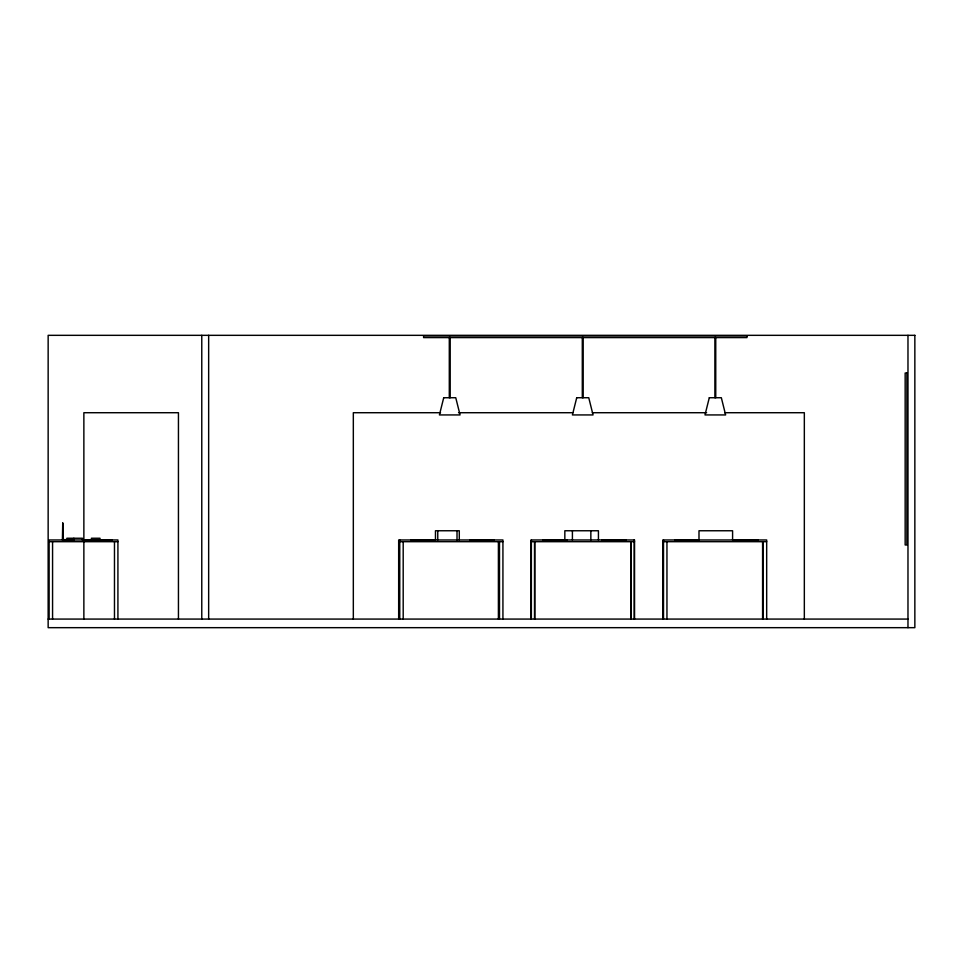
<?xml version="1.0" encoding="UTF-8"?>
<svg xmlns="http://www.w3.org/2000/svg" width="963" height="963" viewBox="0 0 963 963"><rect width="100%" height="100%" fill="white"/><g stroke="black" fill="none" stroke-linecap="round" stroke-linejoin="round"><path stroke-width="1.44" d="M440.524 412.718L353.325 412.718L353.325 619.077M458.557 412.718L572.816 412.718M592.353 412.718L706.613 412.718M724.658 412.718L804.334 412.718L804.334 619.077M62.739 523.631L62.739 539.111M62.739 539.629L74.211 539.629M82.517 539.725L91.533 539.725M49.125 541.688L117.919 541.688M399.753 541.688L502.927 541.688M531.371 541.688L634.545 541.688M663.507 541.688L766.68 541.688M48.15 619.077L907.977 619.077M907.977 335.329L907.977 627.671M766.68 619.077L766.68 539.966L662.857 539.966L662.857 619.077M763.25 541.688L763.25 619.077M762.588 541.688L762.588 619.077M757.965 539.966L733.806 539.966M732.59 539.966L732.59 530.757L698.994 530.757L698.994 539.966M715.75 337.411L715.75 397.731M714.883 337.411L714.883 397.731M699.114 539.966L674.967 539.966M666.95 541.688L666.95 619.077M663.507 539.966L663.507 619.077M634.545 619.077L634.545 539.966L531.07 539.966L531.07 619.077M634.244 539.966L634.244 619.077M631.114 541.688L631.114 619.077M630.813 541.688L630.813 619.077M625.998 539.966L601.839 539.966M598.432 539.966L598.432 530.757L564.836 530.757L564.836 539.966M590.849 530.757L590.849 539.966M583.169 337.411L583.169 397.731M582.302 337.411L582.302 397.731M572.407 530.757L572.407 539.966M567.147 539.966L542.988 539.966M534.814 541.688L534.814 619.077M534.513 541.688L534.513 619.077M531.371 539.966L531.371 619.077M502.927 619.077L502.927 539.966L398.67 539.966L398.67 619.077M499.496 541.688L499.496 619.077M498.401 541.688L498.401 619.077M494.091 539.966L469.944 539.966M459.291 539.966L459.291 530.757L435.469 530.757L435.469 539.966M457.016 530.757L457.016 539.966M450.178 337.411L450.178 397.731M449.3 337.411L449.3 397.731M437.756 530.757L437.756 539.966M435.252 539.966L411.093 539.966M403.196 541.688L403.196 619.077M399.753 539.966L399.753 619.077M208.658 335.329L208.658 619.077M201.773 335.329L201.773 619.077M178.444 619.077L178.444 412.718L83.865 412.718L83.865 619.077M117.919 619.077L117.919 539.966L49.125 539.966L49.125 619.077M114.477 541.688L114.477 619.077M112.033 539.966L92.4 539.966M100.008 539.966L100.008 538.245L91.413 538.245L91.413 539.966M82.433 539.966L82.433 538.245L66.904 538.245L66.904 539.966M73.838 538.245L73.838 539.966M62.739 539.966L62.739 522.777L62.402 539.966M52.568 541.688L52.568 619.077M443.714 397.731L439.417 414.933L460.061 414.933L455.752 397.731L443.738 397.731M576.717 397.731L572.419 414.933L593.052 414.933L588.754 397.731L576.729 397.731M709.298 397.731L705 414.933L725.633 414.933L721.335 397.731L709.322 397.731M914.85 335.329L48.15 335.329L48.15 627.671L914.85 627.671L914.85 335.329M746.987 335.87L423.6 335.87L423.6 337.592L746.987 337.592L746.987 335.87M906.881 373.018L905.16 373.018L905.16 544.974L906.881 544.974L906.881 373.018"/></g></svg>
